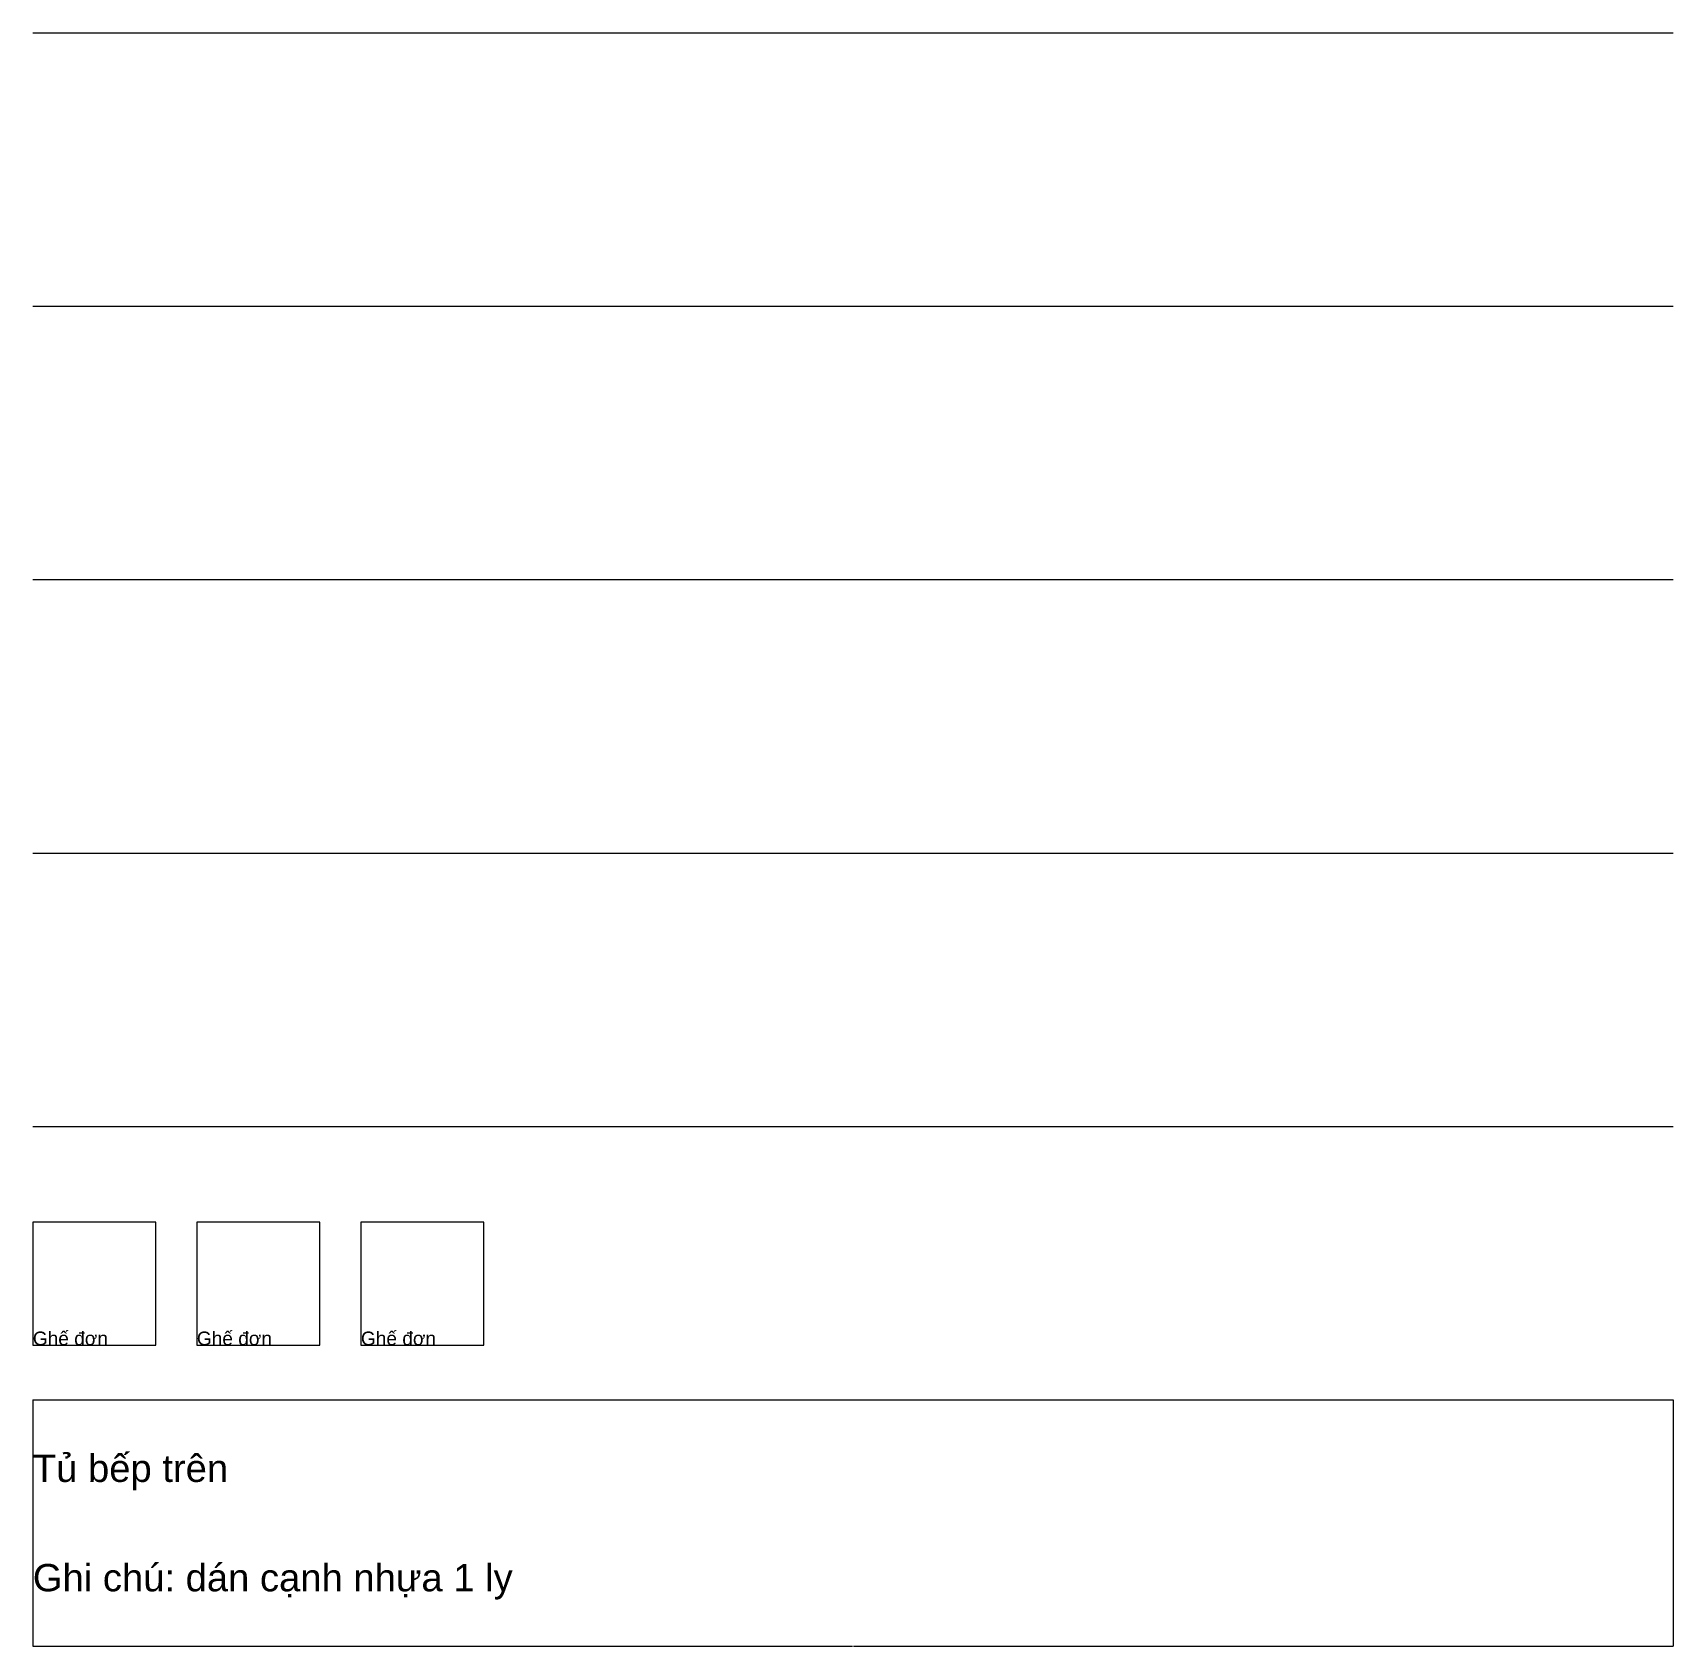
# Model space of a CAD drawing. Header units: millimetres. Extents: x 0 to 6000, y -901 to 5000.
import ezdxf

# ---------------------------------------------------------------- set-up
doc = ezdxf.new("R2010")
doc.units = ezdxf.units.MM
for name, color, linetype in [('SYN-CHU', 7, 'Continuous'), ('SYN-KICH-THUOC', 7, 'Continuous'), ('SYN-NOI-THAT', 7, 'Continuous'), ('SYN-TUONG', 7, 'Continuous')]:
    doc.layers.add(name, color=color, linetype=linetype)
doc.styles.add('SYN-CHU', font='arial.ttf')
doc.dimstyles.get("Standard").update_dxf_attribs({"dimtxt": 2.5, "dimasz": 2.5, "dimexe": 1.25, "dimexo": 0.625, "dimtad": 1, "dimcen": 2.5, "dimazin": 3, "dimtfac": 1, "dimtmove": 0, "dimatfit": 3})

# ---------------------------------------------------------------- blocks, each defined once
blk = doc.blocks.new('SYN-GHE')
blk.add_lwpolyline([(0, 0), (450, 0), (450, 450), (0, 450)], close=True)
at = {"style": 'SYN-CHU'}
blk.add_text('Ghế đơn', height=50, dxfattribs=at).set_placement((0, 0))
blk = doc.blocks.new('_CLOSEDFILLED')
at = {"color": 0, "linetype": 'BYBLOCK'}
blk.add_solid([(-1, 0), (0, 0), (-1, 0)], dxfattribs=at)
blk = doc.blocks.new('*D1')
for p, q in [((0, 0), (0, -900)), ((6000, 0), (6000, -900)), ((0.25, -900), (2998, -900)), ((3002, -900), (5999.75, -900))]:
    blk.add_line(p, q)
at = {"layer": 'Defpoints'}
for p in [(0, 0), (6000, 0), (0, -900)]:
    blk.add_point(p, dxfattribs=at)
at = {"layer": 'SYN-KICH-THUOC', "xscale": 0.25, "yscale": 0.25, "rotation": 180}
blk.add_blockref('_CLOSEDFILLED', (0, -900), dxfattribs=at)
at = {"layer": 'SYN-KICH-THUOC', "xscale": 0.25, "yscale": 0.25}
blk.add_blockref('_CLOSEDFILLED', (6000, -900), dxfattribs=at)
at = {"layer": 'SYN-KICH-THUOC', "insert": (3000, -900), "char_height": 1, "attachment_point": 5}
blk.add_mtext('6000', dxfattribs=at)

msp = doc.modelspace()

# ---------------------------------------------------------------- linework, layer by layer
at = {"layer": 'SYN-TUONG'}
for p, q in [((0, 5000), (6000, 5000)), ((0, 4000), (6000, 4000)), ((0, 3000), (6000, 3000)), ((0, 2000), (6000, 2000)), ((0, 1000), (6000, 1000)), ((0, 0), (6000, 0))]:
    msp.add_line(p, q, dxfattribs=at)

# ---------------------------------------------------------------- block references
at = {"layer": 'SYN-NOI-THAT'}
for p in [(0, 200), (600, 200), (1200, 200)]:
    msp.add_blockref('SYN-GHE', p, dxfattribs=at)

# ---------------------------------------------------------------- texts
at = {"layer": 'SYN-CHU', "style": 'SYN-CHU'}
msp.add_text('Tủ bếp trên', height=100, dxfattribs=at).set_placement((0, -300))
at = {"layer": 'SYN-CHU', "insert": (0, -600), "char_height": 100, "attachment_point": 1, "style": 'SYN-CHU'}
msp.add_mtext('Ghi chú: dán cạnh nhựa 1 ly', dxfattribs=at)

# ---------------------------------------------------------------- dimensions: what is measured, and where the dimension line sits
at = {"layer": 'SYN-KICH-THUOC'}
dim = msp.add_linear_dim(base=(0, -900), p1=(0, 0), p2=(6000, 0), dimstyle='Standard', dxfattribs=at)
dim.commit()
dim.dimension.update_dxf_attribs({"geometry": '*D1', "text_midpoint": (3000, -900)})

doc.saveas('drawing.dxf')
